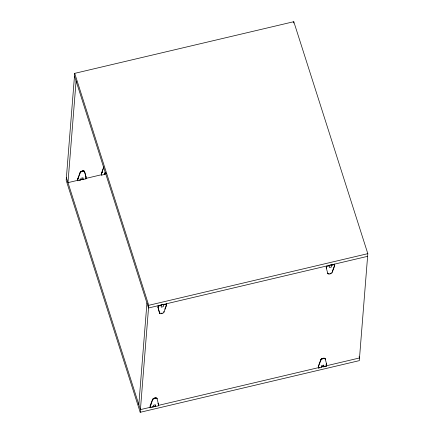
<?xml version="1.0" encoding="UTF-8"?>
<svg xmlns="http://www.w3.org/2000/svg" width="434" height="434" viewBox="0 0 434 434"><rect width="100%" height="100%" fill="white"/><g stroke="black" fill="none" stroke-linecap="round" stroke-linejoin="round"><path stroke-width="0.65" d="M74.708 73.357L66.18 180.338L140.209 412.3L359.292 360.643L367.82 253.662L293.791 21.7L74.708 73.357L148.737 305.314L140.209 412.3M76.086 81.001L67.981 182.638L77.849 180.311M77.757 178.667L77.746 180.761L80.778 180.045L80.919 178.26L83.057 177.761L82.916 179.54L85.916 178.835L86.051 177.143L84.522 171.473A2.316 1.009 -17.7 0 0 82.379 170.931A2.316 1.009 -17.7 0 0 80.068 172.526L77.757 178.667L77.746 180.761M84.522 171.473L85.927 176.741L85.916 178.835M101.513 175.157L101.648 173.464L103.829 166.922L101.518 173.068L101.513 175.157L104.545 174.441L104.686 172.661L105.755 172.406M138.837 404.656L146.936 303.019M150.197 405.66L150.191 407.748L153.218 407.038L153.365 405.253L155.497 404.748L155.356 406.533L158.356 405.823L158.491 404.13L156.967 398.466A2.316 1.009 -17.7 0 0 154.824 397.918A2.316 1.009 -17.7 0 0 152.508 399.513L150.197 405.66L150.191 407.748M159.56 313.077L158.03 307.413L158.166 305.715L158.155 307.809L159.56 313.077A2.316 1.009 -17.7 0 0 161.703 313.619A2.316 1.009 -17.7 0 0 164.014 312.024L166.325 305.883L166.336 303.789L166.2 305.487L164.811 309.171M160.71 305.183L161.193 305.004L161.323 305.4L161.182 307.185L163.32 306.681L163.553 304.473M158.356 405.823L158.367 403.734L158.491 404.13M293.682 23.04L293.791 21.7M318.404 365.998L318.399 368.092L321.431 367.376L321.572 365.591L323.71 365.086L323.569 366.871L326.569 366.166L326.704 364.468L325.174 358.804A2.316 1.009 -17.7 0 0 323.032 358.262A2.316 1.009 -17.7 0 0 320.715 359.857L318.404 365.998L318.399 368.092M326.238 267.751L326.373 266.058L326.363 268.147L326.238 267.751L327.768 273.415A2.316 1.009 -17.7 0 0 329.911 273.962A2.316 1.009 -17.7 0 0 332.222 272.368L334.533 266.221L334.543 264.132L334.533 266.221M328.918 265.527L329.406 265.342L329.531 265.738L329.39 267.523L331.527 267.018L331.766 264.811A3.863 1.682 -17.7 0 1 332.601 264.827M78.158 178.575L78.201 178.282M150.598 405.562L150.641 405.269A3.863 1.682 -17.7 0 1 150.956 404.759M326.129 364.462L326.2 363.99M77.881 179.068L80.192 172.922A2.316 1.009 -17.7 0 1 82.509 171.327A2.316 1.009 -17.7 0 1 84.652 171.875M150.327 406.056L152.638 399.915A2.316 1.009 -17.7 0 1 154.949 398.32A2.316 1.009 -17.7 0 1 157.092 398.862L156.967 398.466M332.325 271.353L334.175 266.438M318.534 366.394L320.845 360.253A2.316 1.009 -17.7 0 1 323.156 358.658A2.316 1.009 -17.7 0 1 325.299 359.2L325.174 358.804M83.013 179.068L82.916 179.54M155.459 406.056L155.356 406.533M79.162 180.001L83.111 179.068M85.742 178.45L101.529 174.728M104.16 174.105L106.129 173.638M148.737 305.314L367.82 253.662M367.603 256.337L148.526 307.988L74.496 76.031M158.291 306.116L161.323 305.4M163.461 304.896L166.461 304.191M326.498 266.454L329.531 265.738M331.668 265.234L334.668 264.528M150.321 407.293L140.421 409.625L66.397 177.663M151.64 406.978L155.6 406.045M158.242 405.427L319.912 367.305M321.231 366.996L359.504 357.969L359.092 356.683M327.768 273.415L327.637 273.019A2.316 1.009 -17.7 0 0 327.898 273.485M326.574 364.072L326.704 364.468M326.439 365.764L326.569 366.166M323.227 365.813L323.569 366.871M320.715 359.857L320.845 360.253M166.2 305.487L166.325 305.883M164.014 312.024L163.889 311.628A2.316 1.009 -17.7 0 1 163.792 311.921M158.03 307.413L158.155 307.809M104.415 174.045L104.545 174.441M101.518 173.068L101.648 173.464M85.927 176.741L86.051 177.143M80.068 172.526L80.192 172.922M152.508 399.513L152.638 399.915M80.653 179.649L80.778 180.045M153.093 406.636L153.218 407.038M83.16 179.025A3.895 1.698 -17.7 0 1 80.295 179.703M78.125 178.813A3.895 1.698 -17.7 0 1 78.451 177.832M105.972 173.768A3.895 1.698 -17.7 0 1 104.99 173.996M101.925 172.743A3.895 1.698 -17.7 0 1 102.212 172.227M80.447 172.52A1.942 0.846 -17.7 0 1 80.48 172.282M80.643 172.027A1.942 0.846 -17.7 0 1 81.722 171.311M82.2 171.148A1.942 0.846 -17.7 0 1 84.082 171.273M101.963 172.678A3.863 1.682 -17.7 0 1 102.283 172.162M80.436 172.439A1.931 0.841 -17.7 0 1 81.885 171.251A1.931 0.841 -17.7 0 1 83.941 171.175M155.6 406.012A3.895 1.698 -17.7 0 1 153.669 406.587M150.565 405.806A3.895 1.698 -17.7 0 1 150.891 404.819M157.808 403.186A3.895 1.698 -17.7 0 1 158.03 403.582M160.824 305.124A3.895 1.698 -17.7 0 1 163.689 304.446M328.169 265.896A3.895 1.698 -17.7 0 1 332.726 264.821M326.238 363.92A3.895 1.698 -17.7 0 1 326.2 364.392M322.858 366.697A3.895 1.698 -17.7 0 1 321.876 366.931M152.887 399.513A1.942 0.846 -17.7 0 1 154.401 398.211A1.942 0.846 -17.7 0 1 156.522 398.26M321.133 359.612A1.942 0.846 -17.7 0 1 321.29 359.357M321.567 359.097A1.942 0.846 -17.7 0 1 323.335 358.37M324.518 358.446A1.942 0.846 -17.7 0 1 324.822 358.799M159.902 312.876A1.942 0.846 -17.7 0 1 159.81 312.589M162.153 313.05A2.316 1.009 -17.7 0 1 161.573 313.223M160.021 313.283A2.316 1.009 -17.7 0 1 159.43 312.681M331.999 272.264A2.316 1.009 -17.7 0 1 331.755 272.574M330.909 273.16A2.316 1.009 -17.7 0 1 330.361 273.393M329.211 273.664A2.316 1.009 -17.7 0 1 328.234 273.621M321.171 359.52A1.931 0.841 -17.7 0 1 321.372 359.265M321.681 359.01A1.931 0.841 -17.7 0 1 323.015 358.435M324.306 358.392A1.931 0.841 -17.7 0 1 324.757 358.674"/></g></svg>
